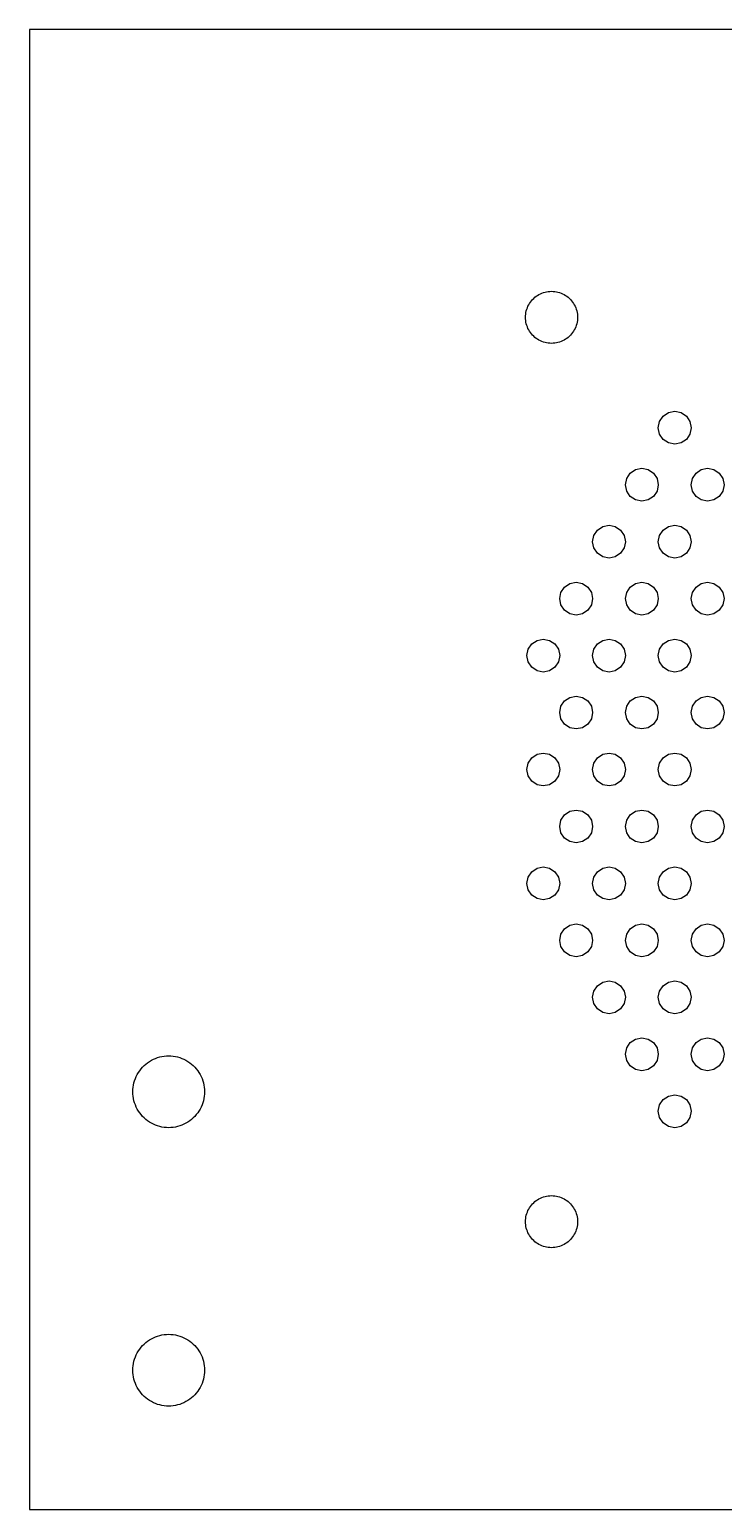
# Model space of a CAD drawing. Extents: x -89 to 272, y -68 to 68.
# Drawn here: x -88.9 to -25.6, y -67.5 to 67.5 of the extents above; entities that cross this region are included whole.
import ezdxf

# ---------------------------------------------------------------- set-up
doc = ezdxf.new("R2010")
doc.units = 0
doc.layers.get('0').update_dxf_attribs({"color": 1})

msp = doc.modelspace()

# ---------------------------------------------------------------- linework, layer by layer
at = {"color": 1}
for p, q in [((88.9, 67.5), (-88.9, 67.5)), ((-88.9, 67.5), (-88.9, -67.5)), ((-42.646, 43.1714), (-42.5226, 43.2553)), ((-42.5226, 43.2553), (-42.3941, 43.3312)), ((-42.3941, 43.3312), (-42.2612, 43.399)), ((-42.2612, 43.399), (-42.1243, 43.4582)), ((-42.1243, 43.4582), (-41.9839, 43.5088)), ((-41.9839, 43.5088), (-41.8406, 43.5504)), ((-41.8406, 43.5504), (-41.695, 43.5829)), ((-41.695, 43.5829), (-41.5477, 43.6063)), ((-41.5477, 43.6063), (-41.3991, 43.6203)), ((-41.3991, 43.6203), (-41.25, 43.625)), ((-41.25, 43.625), (-41.1009, 43.6203)), ((-41.1009, 43.6203), (-40.9523, 43.6063)), ((-40.9523, 43.6063), (-40.805, 43.5829)), ((-40.805, 43.5829), (-40.6593, 43.5504)), ((-40.6593, 43.5504), (-40.5161, 43.5088)), ((-40.5161, 43.5088), (-40.3757, 43.4582)), ((-40.3757, 43.4582), (-40.2388, 43.399)), ((-40.2388, 43.399), (-40.1058, 43.3312)), ((-40.1058, 43.3312), (-39.9774, 43.2553)), ((-39.9774, 43.2553), (-39.854, 43.1714)), ((-43.5504, 41.8406), (-43.5088, 41.9839)), ((-43.5088, 41.9839), (-43.4582, 42.1243)), ((-43.4582, 42.1243), (-43.399, 42.2612)), ((-43.399, 42.2612), (-43.3312, 42.3941)), ((-43.3312, 42.3941), (-43.2553, 42.5226)), ((-43.2553, 42.5226), (-43.1714, 42.646)), ((-43.1714, 42.646), (-43.08, 42.7639)), ((-43.08, 42.7639), (-42.9813, 42.8758)), ((-42.9813, 42.8758), (-42.8758, 42.9813)), ((-42.8758, 42.9813), (-42.7639, 43.08)), ((-42.7639, 43.08), (-42.646, 43.1714)), ((-39.854, 43.1714), (-39.7361, 43.08)), ((-39.7361, 43.08), (-39.6242, 42.9813)), ((-39.6242, 42.9813), (-39.5187, 42.8758)), ((-39.5187, 42.8758), (-39.42, 42.7639)), ((-39.42, 42.7639), (-39.3286, 42.646)), ((-39.3286, 42.646), (-39.2447, 42.5226)), ((-39.2447, 42.5226), (-39.1688, 42.3941)), ((-39.1688, 42.3941), (-39.101, 42.2612)), ((-39.101, 42.2612), (-39.0418, 42.1243)), ((-39.0418, 42.1243), (-38.9912, 41.9839)), ((-38.9912, 41.9839), (-38.9496, 41.8406)), ((-43.625, 41.25), (-43.6203, 41.3991)), ((-43.6203, 41.1009), (-43.625, 41.25)), ((-43.6203, 41.3991), (-43.6063, 41.5477)), ((-43.6063, 40.9523), (-43.6203, 41.1009)), ((-43.6063, 41.5477), (-43.5829, 41.695)), ((-43.5829, 40.805), (-43.6063, 40.9523)), ((-43.5829, 41.695), (-43.5504, 41.8406)), ((-43.5504, 40.6593), (-43.5829, 40.805)), ((-43.5088, 40.5161), (-43.5504, 40.6593)), ((-43.4582, 40.3757), (-43.5088, 40.5161)), ((-38.9912, 40.5161), (-39.0418, 40.3757)), ((-38.9496, 40.6593), (-38.9912, 40.5161)), ((-38.9496, 41.8406), (-38.9171, 41.695)), ((-38.9171, 40.805), (-38.9496, 40.6593)), ((-38.9171, 41.695), (-38.8937, 41.5477)), ((-38.8937, 40.9523), (-38.9171, 40.805)), ((-38.8937, 41.5477), (-38.8797, 41.3991)), ((-38.8797, 41.1009), (-38.8937, 40.9523)), ((-38.8797, 41.3991), (-38.875, 41.25)), ((-38.875, 41.25), (-38.8797, 41.1009)), ((-43.399, 40.2388), (-43.4582, 40.3757)), ((-43.3312, 40.1058), (-43.399, 40.2388)), ((-43.2553, 39.9774), (-43.3312, 40.1058)), ((-43.1714, 39.854), (-43.2553, 39.9774)), ((-43.08, 39.7361), (-43.1714, 39.854)), ((-42.9813, 39.6242), (-43.08, 39.7361)), ((-42.8758, 39.5187), (-42.9813, 39.6242)), ((-42.7639, 39.42), (-42.8758, 39.5187)), ((-42.646, 39.3286), (-42.7639, 39.42)), ((-42.5226, 39.2447), (-42.646, 39.3286)), ((-42.3941, 39.1688), (-42.5226, 39.2447)), ((-42.2612, 39.101), (-42.3941, 39.1688)), ((-40.1058, 39.1688), (-40.2388, 39.101)), ((-39.9774, 39.2447), (-40.1058, 39.1688)), ((-39.854, 39.3286), (-39.9774, 39.2447)), ((-39.7361, 39.42), (-39.854, 39.3286)), ((-39.6242, 39.5187), (-39.7361, 39.42)), ((-39.5187, 39.6242), (-39.6242, 39.5187)), ((-39.42, 39.7361), (-39.5187, 39.6242)), ((-39.3286, 39.854), (-39.42, 39.7361)), ((-39.2447, 39.9774), (-39.3286, 39.854)), ((-39.1688, 40.1058), (-39.2447, 39.9774)), ((-39.101, 40.2388), (-39.1688, 40.1058)), ((-39.0418, 40.3757), (-39.101, 40.2388)), ((-42.1243, 39.0418), (-42.2612, 39.101)), ((-41.9839, 38.9912), (-42.1243, 39.0418)), ((-41.8406, 38.9496), (-41.9839, 38.9912)), ((-41.695, 38.9171), (-41.8406, 38.9496)), ((-41.5477, 38.8937), (-41.695, 38.9171)), ((-41.3991, 38.8797), (-41.5477, 38.8937)), ((-41.25, 38.875), (-41.3991, 38.8797)), ((-41.1009, 38.8797), (-41.25, 38.875)), ((-40.9523, 38.8937), (-41.1009, 38.8797)), ((-40.805, 38.9171), (-40.9523, 38.8937)), ((-40.6593, 38.9496), (-40.805, 38.9171)), ((-40.5161, 38.9912), (-40.6593, 38.9496)), ((-40.3757, 39.0418), (-40.5161, 38.9912)), ((-40.2388, 39.101), (-40.3757, 39.0418)), ((-31.0607, 32.2376), (-30.574, 32.5627)), ((-30.574, 32.5627), (-30, 32.6769)), ((-30, 32.6769), (-29.426, 32.5627)), ((-29.426, 32.5627), (-28.9393, 32.2376)), ((-31.5, 31.1769), (-31.3858, 31.7509)), ((-31.3858, 30.6029), (-31.5, 31.1769)), ((-31.3858, 31.7509), (-31.0607, 32.2376)), ((-28.9393, 32.2376), (-28.6142, 31.7509)), ((-28.6142, 31.7509), (-28.5, 31.1769)), ((-28.5, 31.1769), (-28.6142, 30.6029)), ((-31.0607, 30.1162), (-31.3858, 30.6029)), ((-30.574, 29.7911), (-31.0607, 30.1162)), ((-30, 29.6769), (-30.574, 29.7911)), ((-29.426, 29.7911), (-30, 29.6769)), ((-28.9393, 30.1162), (-29.426, 29.7911)), ((-28.6142, 30.6029), (-28.9393, 30.1162)), ((-34.3858, 26.5548), (-34.0607, 27.0414)), ((-34.0607, 27.0414), (-33.574, 27.3666)), ((-33.574, 27.3666), (-33, 27.4808)), ((-33, 27.4808), (-32.426, 27.3666)), ((-32.426, 27.3666), (-31.9393, 27.0414)), ((-31.9393, 27.0414), (-31.6142, 26.5548)), ((-28.3858, 26.5548), (-28.0607, 27.0414)), ((-28.0607, 27.0414), (-27.574, 27.3666)), ((-27.574, 27.3666), (-27, 27.4808)), ((-27, 27.4808), (-26.426, 27.3666)), ((-26.426, 27.3666), (-25.9393, 27.0414)), ((-25.9393, 27.0414), (-25.6142, 26.5548)), ((-34.5, 25.9808), (-34.3858, 26.5548)), ((-34.3858, 25.4067), (-34.5, 25.9808)), ((-31.6142, 26.5548), (-31.5, 25.9808)), ((-31.5, 25.9808), (-31.6142, 25.4067)), ((-28.5, 25.9808), (-28.3858, 26.5548)), ((-28.3858, 25.4067), (-28.5, 25.9808)), ((-25.6142, 26.5548), (-25.5, 25.9808)), ((-25.5, 25.9808), (-25.6142, 25.4067)), ((-34.0607, 24.9201), (-34.3858, 25.4067)), ((-33.574, 24.5949), (-34.0607, 24.9201)), ((-33, 24.4808), (-33.574, 24.5949)), ((-32.426, 24.5949), (-33, 24.4808)), ((-31.9393, 24.9201), (-32.426, 24.5949)), ((-31.6142, 25.4067), (-31.9393, 24.9201)), ((-28.0607, 24.9201), (-28.3858, 25.4067)), ((-27.574, 24.5949), (-28.0607, 24.9201)), ((-27, 24.4808), (-27.574, 24.5949)), ((-26.426, 24.5949), (-27, 24.4808)), ((-25.9393, 24.9201), (-26.426, 24.5949)), ((-25.6142, 25.4067), (-25.9393, 24.9201)), ((-37.3858, 21.3586), (-37.0607, 21.8453)), ((-37.0607, 21.8453), (-36.574, 22.1704)), ((-36.574, 22.1704), (-36, 22.2846)), ((-36, 22.2846), (-35.426, 22.1704)), ((-35.426, 22.1704), (-34.9393, 21.8453)), ((-34.9393, 21.8453), (-34.6142, 21.3586)), ((-31.3858, 21.3586), (-31.0607, 21.8453)), ((-31.0607, 21.8453), (-30.574, 22.1704)), ((-30.574, 22.1704), (-30, 22.2846)), ((-30, 22.2846), (-29.426, 22.1704)), ((-29.426, 22.1704), (-28.9393, 21.8453)), ((-28.9393, 21.8453), (-28.6142, 21.3586)), ((-37.5, 20.7846), (-37.3858, 21.3586)), ((-37.3858, 20.2106), (-37.5, 20.7846)), ((-34.6142, 21.3586), (-34.5, 20.7846)), ((-34.5, 20.7846), (-34.6142, 20.2106)), ((-31.5, 20.7846), (-31.3858, 21.3586)), ((-31.3858, 20.2106), (-31.5, 20.7846)), ((-28.6142, 21.3586), (-28.5, 20.7846)), ((-28.5, 20.7846), (-28.6142, 20.2106)), ((-37.0607, 19.7239), (-37.3858, 20.2106)), ((-36.574, 19.3988), (-37.0607, 19.7239)), ((-36, 19.2846), (-36.574, 19.3988)), ((-35.426, 19.3988), (-36, 19.2846)), ((-34.9393, 19.7239), (-35.426, 19.3988)), ((-34.6142, 20.2106), (-34.9393, 19.7239)), ((-31.0607, 19.7239), (-31.3858, 20.2106)), ((-30.574, 19.3988), (-31.0607, 19.7239)), ((-30, 19.2846), (-30.574, 19.3988)), ((-29.426, 19.3988), (-30, 19.2846)), ((-28.9393, 19.7239), (-29.426, 19.3988)), ((-28.6142, 20.2106), (-28.9393, 19.7239)), ((-40.3858, 16.1625), (-40.0607, 16.6491)), ((-40.0607, 16.6491), (-39.574, 16.9743)), ((-39.574, 16.9743), (-39, 17.0885)), ((-39, 17.0885), (-38.426, 16.9743)), ((-38.426, 16.9743), (-37.9393, 16.6491)), ((-37.9393, 16.6491), (-37.6142, 16.1625)), ((-34.3858, 16.1625), (-34.0607, 16.6491)), ((-34.0607, 16.6491), (-33.574, 16.9743)), ((-33.574, 16.9743), (-33, 17.0885)), ((-33, 17.0885), (-32.426, 16.9743)), ((-32.426, 16.9743), (-31.9393, 16.6491)), ((-31.9393, 16.6491), (-31.6142, 16.1625)), ((-28.3858, 16.1625), (-28.0607, 16.6491)), ((-28.0607, 16.6491), (-27.574, 16.9743)), ((-27.574, 16.9743), (-27, 17.0885)), ((-27, 17.0885), (-26.426, 16.9743)), ((-26.426, 16.9743), (-25.9393, 16.6491)), ((-25.9393, 16.6491), (-25.6142, 16.1625)), ((-40.5, 15.5885), (-40.3858, 16.1625)), ((-40.3858, 15.0144), (-40.5, 15.5885)), ((-40.0607, 14.5278), (-40.3858, 15.0144)), ((-37.6142, 15.0144), (-37.9393, 14.5278)), ((-37.6142, 16.1625), (-37.5, 15.5885)), ((-37.5, 15.5885), (-37.6142, 15.0144)), ((-34.5, 15.5885), (-34.3858, 16.1625)), ((-34.3858, 15.0144), (-34.5, 15.5885)), ((-34.0607, 14.5278), (-34.3858, 15.0144)), ((-31.6142, 15.0144), (-31.9393, 14.5278)), ((-31.6142, 16.1625), (-31.5, 15.5885)), ((-31.5, 15.5885), (-31.6142, 15.0144)), ((-28.5, 15.5885), (-28.3858, 16.1625)), ((-28.3858, 15.0144), (-28.5, 15.5885)), ((-28.0607, 14.5278), (-28.3858, 15.0144)), ((-25.6142, 15.0144), (-25.9393, 14.5278)), ((-25.6142, 16.1625), (-25.5, 15.5885)), ((-25.5, 15.5885), (-25.6142, 15.0144)), ((-39.574, 14.2026), (-40.0607, 14.5278)), ((-39, 14.0885), (-39.574, 14.2026)), ((-38.426, 14.2026), (-39, 14.0885)), ((-37.9393, 14.5278), (-38.426, 14.2026)), ((-33.574, 14.2026), (-34.0607, 14.5278)), ((-33, 14.0885), (-33.574, 14.2026)), ((-32.426, 14.2026), (-33, 14.0885)), ((-31.9393, 14.5278), (-32.426, 14.2026)), ((-27.574, 14.2026), (-28.0607, 14.5278)), ((-27, 14.0885), (-27.574, 14.2026)), ((-26.426, 14.2026), (-27, 14.0885)), ((-25.9393, 14.5278), (-26.426, 14.2026)), ((-43.5, 10.3923), (-43.3858, 10.9663)), ((-43.3858, 10.9663), (-43.0607, 11.453)), ((-43.0607, 11.453), (-42.574, 11.7781)), ((-42.574, 11.7781), (-42, 11.8923)), ((-42, 11.8923), (-41.426, 11.7781)), ((-41.426, 11.7781), (-40.9393, 11.453)), ((-40.9393, 11.453), (-40.6142, 10.9663)), ((-40.6142, 10.9663), (-40.5, 10.3923)), ((-37.5, 10.3923), (-37.3858, 10.9663)), ((-37.3858, 10.9663), (-37.0607, 11.453)), ((-37.0607, 11.453), (-36.574, 11.7781)), ((-36.574, 11.7781), (-36, 11.8923)), ((-36, 11.8923), (-35.426, 11.7781)), ((-35.426, 11.7781), (-34.9393, 11.453)), ((-34.9393, 11.453), (-34.6142, 10.9663)), ((-34.6142, 10.9663), (-34.5, 10.3923)), ((-31.5, 10.3923), (-31.3858, 10.9663)), ((-31.3858, 10.9663), (-31.0607, 11.453)), ((-31.0607, 11.453), (-30.574, 11.7781)), ((-30.574, 11.7781), (-30, 11.8923)), ((-30, 11.8923), (-29.426, 11.7781)), ((-29.426, 11.7781), (-28.9393, 11.453)), ((-28.9393, 11.453), (-28.6142, 10.9663)), ((-28.6142, 10.9663), (-28.5, 10.3923)), ((-43.3858, 9.81827), (-43.5, 10.3923)), ((-43.0607, 9.33163), (-43.3858, 9.81827)), ((-40.6142, 9.81827), (-40.9393, 9.33163)), ((-40.5, 10.3923), (-40.6142, 9.81827)), ((-37.3858, 9.81827), (-37.5, 10.3923)), ((-37.0607, 9.33163), (-37.3858, 9.81827)), ((-34.6142, 9.81827), (-34.9393, 9.33163)), ((-34.5, 10.3923), (-34.6142, 9.81827)), ((-31.3858, 9.81827), (-31.5, 10.3923)), ((-31.0607, 9.33163), (-31.3858, 9.81827)), ((-28.6142, 9.81827), (-28.9393, 9.33163)), ((-28.5, 10.3923), (-28.6142, 9.81827)), ((-42.574, 9.00648), (-43.0607, 9.33163)), ((-42, 8.8923), (-42.574, 9.00648)), ((-41.426, 9.00648), (-42, 8.8923)), ((-40.9393, 9.33163), (-41.426, 9.00648)), ((-36.574, 9.00648), (-37.0607, 9.33163)), ((-36, 8.8923), (-36.574, 9.00648)), ((-35.426, 9.00648), (-36, 8.8923)), ((-34.9393, 9.33163), (-35.426, 9.00648)), ((-30.574, 9.00648), (-31.0607, 9.33163)), ((-30, 8.8923), (-30.574, 9.00648)), ((-29.426, 9.00648), (-30, 8.8923)), ((-28.9393, 9.33163), (-29.426, 9.00648)), ((-40.5, 5.19615), (-40.3858, 5.77017)), ((-40.3858, 5.77017), (-40.0607, 6.25681)), ((-40.0607, 6.25681), (-39.574, 6.58197)), ((-39.574, 6.58197), (-39, 6.69615)), ((-39, 6.69615), (-38.426, 6.58197)), ((-38.426, 6.58197), (-37.9393, 6.25681)), ((-37.9393, 6.25681), (-37.6142, 5.77017)), ((-37.6142, 5.77017), (-37.5, 5.19615)), ((-34.5, 5.19615), (-34.3858, 5.77017)), ((-34.3858, 5.77017), (-34.0607, 6.25681)), ((-34.0607, 6.25681), (-33.574, 6.58197)), ((-33.574, 6.58197), (-33, 6.69615)), ((-33, 6.69615), (-32.426, 6.58197)), ((-32.426, 6.58197), (-31.9393, 6.25681)), ((-31.9393, 6.25681), (-31.6142, 5.77017)), ((-31.6142, 5.77017), (-31.5, 5.19615)), ((-28.5, 5.19615), (-28.3858, 5.77017)), ((-28.3858, 5.77017), (-28.0607, 6.25681)), ((-28.0607, 6.25681), (-27.574, 6.58197)), ((-27.574, 6.58197), (-27, 6.69615)), ((-27, 6.69615), (-26.426, 6.58197)), ((-26.426, 6.58197), (-25.9393, 6.25681)), ((-25.9393, 6.25681), (-25.6142, 5.77017)), ((-25.6142, 5.77017), (-25.5, 5.19615)), ((-40.3858, 4.62212), (-40.5, 5.19615)), ((-40.0607, 4.13548), (-40.3858, 4.62212)), ((-39.574, 3.81032), (-40.0607, 4.13548)), ((-37.9393, 4.13548), (-38.426, 3.81032)), ((-37.6142, 4.62212), (-37.9393, 4.13548)), ((-37.5, 5.19615), (-37.6142, 4.62212)), ((-34.3858, 4.62212), (-34.5, 5.19615)), ((-34.0607, 4.13548), (-34.3858, 4.62212)), ((-33.574, 3.81032), (-34.0607, 4.13548)), ((-31.9393, 4.13548), (-32.426, 3.81032)), ((-31.6142, 4.62212), (-31.9393, 4.13548)), ((-31.5, 5.19615), (-31.6142, 4.62212)), ((-28.3858, 4.62212), (-28.5, 5.19615)), ((-28.0607, 4.13548), (-28.3858, 4.62212)), ((-27.574, 3.81032), (-28.0607, 4.13548)), ((-25.9393, 4.13548), (-26.426, 3.81032)), ((-25.6142, 4.62212), (-25.9393, 4.13548)), ((-25.5, 5.19615), (-25.6142, 4.62212)), ((-39, 3.69615), (-39.574, 3.81032)), ((-38.426, 3.81032), (-39, 3.69615)), ((-33, 3.69615), (-33.574, 3.81032)), ((-32.426, 3.81032), (-33, 3.69615)), ((-27, 3.69615), (-27.574, 3.81032)), ((-26.426, 3.81032), (-27, 3.69615)), ((-43.0607, 1.06065), (-42.574, 1.38582)), ((-42.574, 1.38582), (-42, 1.5)), ((-42, 1.5), (-41.426, 1.38582)), ((-41.426, 1.38582), (-40.9393, 1.06065)), ((-37.0607, 1.06065), (-36.574, 1.38582)), ((-36.574, 1.38582), (-36, 1.5)), ((-36, 1.5), (-35.426, 1.38582)), ((-35.426, 1.38582), (-34.9393, 1.06065)), ((-31.0607, 1.06065), (-30.574, 1.38582)), ((-30.574, 1.38582), (-30, 1.5)), ((-30, 1.5), (-29.426, 1.38582)), ((-29.426, 1.38582), (-28.9393, 1.06065)), ((-43.5, 0), (-43.3858, 0.57402)), ((-43.3858, -0.57402), (-43.5, 0)), ((-43.3858, 0.57402), (-43.0607, 1.06065)), ((-40.9393, 1.06065), (-40.6142, 0.57402)), ((-40.6142, 0.57402), (-40.5, 0)), ((-40.5, 0), (-40.6142, -0.57402)), ((-37.5, 0), (-37.3858, 0.57402)), ((-37.3858, -0.57402), (-37.5, 0)), ((-37.3858, 0.57402), (-37.0607, 1.06065)), ((-34.9393, 1.06065), (-34.6142, 0.57402)), ((-34.6142, 0.57402), (-34.5, 0)), ((-34.5, 0), (-34.6142, -0.57402)), ((-31.5, 0), (-31.3858, 0.57402)), ((-31.3858, -0.57402), (-31.5, 0)), ((-31.3858, 0.57402), (-31.0607, 1.06065)), ((-28.9393, 1.06065), (-28.6142, 0.57402)), ((-28.6142, 0.57402), (-28.5, 0)), ((-28.5, 0), (-28.6142, -0.57402)), ((-43.0607, -1.06065), (-43.3858, -0.57402)), ((-42.574, -1.38582), (-43.0607, -1.06065)), ((-40.9393, -1.06065), (-41.426, -1.38582)), ((-40.6142, -0.57402), (-40.9393, -1.06065)), ((-37.0607, -1.06065), (-37.3858, -0.57402)), ((-36.574, -1.38582), (-37.0607, -1.06065)), ((-34.9393, -1.06065), (-35.426, -1.38582)), ((-34.6142, -0.57402), (-34.9393, -1.06065)), ((-31.0607, -1.06065), (-31.3858, -0.57402)), ((-30.574, -1.38582), (-31.0607, -1.06065)), ((-28.9393, -1.06065), (-29.426, -1.38582)), ((-28.6142, -0.57402), (-28.9393, -1.06065)), ((-42, -1.5), (-42.574, -1.38582)), ((-41.426, -1.38582), (-42, -1.5)), ((-36, -1.5), (-36.574, -1.38582)), ((-35.426, -1.38582), (-36, -1.5)), ((-30, -1.5), (-30.574, -1.38582)), ((-29.426, -1.38582), (-30, -1.5)), ((-40.0607, -4.13548), (-39.574, -3.81032)), ((-39.574, -3.81032), (-39, -3.69615)), ((-39, -3.69615), (-38.426, -3.81032)), ((-38.426, -3.81032), (-37.9393, -4.13548)), ((-34.0607, -4.13548), (-33.574, -3.81032)), ((-33.574, -3.81032), (-33, -3.69615)), ((-33, -3.69615), (-32.426, -3.81032)), ((-32.426, -3.81032), (-31.9393, -4.13548)), ((-28.0607, -4.13548), (-27.574, -3.81032)), ((-27.574, -3.81032), (-27, -3.69615)), ((-27, -3.69615), (-26.426, -3.81032)), ((-26.426, -3.81032), (-25.9393, -4.13548)), ((-40.5, -5.19615), (-40.3858, -4.62212)), ((-40.3858, -5.77017), (-40.5, -5.19615)), ((-40.3858, -4.62212), (-40.0607, -4.13548)), ((-37.9393, -4.13548), (-37.6142, -4.62212)), ((-37.6142, -4.62212), (-37.5, -5.19615)), ((-37.5, -5.19615), (-37.6142, -5.77017)), ((-34.5, -5.19615), (-34.3858, -4.62212)), ((-34.3858, -5.77017), (-34.5, -5.19615)), ((-34.3858, -4.62212), (-34.0607, -4.13548)), ((-31.9393, -4.13548), (-31.6142, -4.62212)), ((-31.6142, -4.62212), (-31.5, -5.19615)), ((-31.5, -5.19615), (-31.6142, -5.77017)), ((-28.5, -5.19615), (-28.3858, -4.62212)), ((-28.3858, -5.77017), (-28.5, -5.19615)), ((-28.3858, -4.62212), (-28.0607, -4.13548)), ((-25.9393, -4.13548), (-25.6142, -4.62212)), ((-25.6142, -4.62212), (-25.5, -5.19615)), ((-25.5, -5.19615), (-25.6142, -5.77017)), ((-40.0607, -6.25681), (-40.3858, -5.77017)), ((-39.574, -6.58197), (-40.0607, -6.25681)), ((-39, -6.69615), (-39.574, -6.58197)), ((-38.426, -6.58197), (-39, -6.69615)), ((-37.9393, -6.25681), (-38.426, -6.58197)), ((-37.6142, -5.77017), (-37.9393, -6.25681)), ((-34.0607, -6.25681), (-34.3858, -5.77017)), ((-33.574, -6.58197), (-34.0607, -6.25681)), ((-33, -6.69615), (-33.574, -6.58197)), ((-32.426, -6.58197), (-33, -6.69615)), ((-31.9393, -6.25681), (-32.426, -6.58197)), ((-31.6142, -5.77017), (-31.9393, -6.25681)), ((-28.0607, -6.25681), (-28.3858, -5.77017)), ((-27.574, -6.58197), (-28.0607, -6.25681)), ((-27, -6.69615), (-27.574, -6.58197)), ((-26.426, -6.58197), (-27, -6.69615)), ((-25.9393, -6.25681), (-26.426, -6.58197)), ((-25.6142, -5.77017), (-25.9393, -6.25681)), ((-43.3858, -9.81827), (-43.0607, -9.33163)), ((-43.0607, -9.33163), (-42.574, -9.00648)), ((-42.574, -9.00648), (-42, -8.8923)), ((-42, -8.8923), (-41.426, -9.00648)), ((-41.426, -9.00648), (-40.9393, -9.33163)), ((-40.9393, -9.33163), (-40.6142, -9.81827)), ((-37.3858, -9.81827), (-37.0607, -9.33163)), ((-37.0607, -9.33163), (-36.574, -9.00648)), ((-36.574, -9.00648), (-36, -8.8923)), ((-36, -8.8923), (-35.426, -9.00648)), ((-35.426, -9.00648), (-34.9393, -9.33163)), ((-34.9393, -9.33163), (-34.6142, -9.81827)), ((-31.3858, -9.81827), (-31.0607, -9.33163)), ((-31.0607, -9.33163), (-30.574, -9.00648)), ((-30.574, -9.00648), (-30, -8.8923)), ((-30, -8.8923), (-29.426, -9.00648)), ((-29.426, -9.00648), (-28.9393, -9.33163)), ((-28.9393, -9.33163), (-28.6142, -9.81827)), ((-43.5, -10.3923), (-43.3858, -9.81827)), ((-43.3858, -10.9663), (-43.5, -10.3923)), ((-40.6142, -9.81827), (-40.5, -10.3923)), ((-40.5, -10.3923), (-40.6142, -10.9663)), ((-37.5, -10.3923), (-37.3858, -9.81827)), ((-37.3858, -10.9663), (-37.5, -10.3923)), ((-34.6142, -9.81827), (-34.5, -10.3923)), ((-34.5, -10.3923), (-34.6142, -10.9663)), ((-31.5, -10.3923), (-31.3858, -9.81827)), ((-31.3858, -10.9663), (-31.5, -10.3923)), ((-28.6142, -9.81827), (-28.5, -10.3923)), ((-28.5, -10.3923), (-28.6142, -10.9663)), ((-43.0607, -11.453), (-43.3858, -10.9663)), ((-42.574, -11.7781), (-43.0607, -11.453)), ((-42, -11.8923), (-42.574, -11.7781)), ((-41.426, -11.7781), (-42, -11.8923)), ((-40.9393, -11.453), (-41.426, -11.7781)), ((-40.6142, -10.9663), (-40.9393, -11.453)), ((-37.0607, -11.453), (-37.3858, -10.9663)), ((-36.574, -11.7781), (-37.0607, -11.453)), ((-36, -11.8923), (-36.574, -11.7781)), ((-35.426, -11.7781), (-36, -11.8923)), ((-34.9393, -11.453), (-35.426, -11.7781)), ((-34.6142, -10.9663), (-34.9393, -11.453)), ((-31.0607, -11.453), (-31.3858, -10.9663)), ((-30.574, -11.7781), (-31.0607, -11.453)), ((-30, -11.8923), (-30.574, -11.7781)), ((-29.426, -11.7781), (-30, -11.8923)), ((-28.9393, -11.453), (-29.426, -11.7781)), ((-28.6142, -10.9663), (-28.9393, -11.453)), ((-40.3858, -15.0144), (-40.0607, -14.5278)), ((-40.0607, -14.5278), (-39.574, -14.2026)), ((-39.574, -14.2026), (-39, -14.0885)), ((-39, -14.0885), (-38.426, -14.2026)), ((-38.426, -14.2026), (-37.9393, -14.5278)), ((-37.9393, -14.5278), (-37.6142, -15.0144)), ((-34.3858, -15.0144), (-34.0607, -14.5278)), ((-34.0607, -14.5278), (-33.574, -14.2026)), ((-33.574, -14.2026), (-33, -14.0885)), ((-33, -14.0885), (-32.426, -14.2026)), ((-32.426, -14.2026), (-31.9393, -14.5278)), ((-31.9393, -14.5278), (-31.6142, -15.0144)), ((-28.3858, -15.0144), (-28.0607, -14.5278)), ((-28.0607, -14.5278), (-27.574, -14.2026)), ((-27.574, -14.2026), (-27, -14.0885)), ((-27, -14.0885), (-26.426, -14.2026)), ((-26.426, -14.2026), (-25.9393, -14.5278)), ((-25.9393, -14.5278), (-25.6142, -15.0144)), ((-40.5, -15.5885), (-40.3858, -15.0144)), ((-40.3858, -16.1625), (-40.5, -15.5885)), ((-40.0607, -16.6491), (-40.3858, -16.1625)), ((-37.6142, -16.1625), (-37.9393, -16.6491)), ((-37.6142, -15.0144), (-37.5, -15.5885)), ((-37.5, -15.5885), (-37.6142, -16.1625)), ((-34.5, -15.5885), (-34.3858, -15.0144)), ((-34.3858, -16.1625), (-34.5, -15.5885)), ((-34.0607, -16.6491), (-34.3858, -16.1625)), ((-31.6142, -16.1625), (-31.9393, -16.6491)), ((-31.6142, -15.0144), (-31.5, -15.5885)), ((-31.5, -15.5885), (-31.6142, -16.1625)), ((-28.5, -15.5885), (-28.3858, -15.0144)), ((-28.3858, -16.1625), (-28.5, -15.5885)), ((-28.0607, -16.6491), (-28.3858, -16.1625)), ((-25.6142, -16.1625), (-25.9393, -16.6491)), ((-25.6142, -15.0144), (-25.5, -15.5885)), ((-25.5, -15.5885), (-25.6142, -16.1625)), ((-39.574, -16.9743), (-40.0607, -16.6491)), ((-39, -17.0885), (-39.574, -16.9743)), ((-38.426, -16.9743), (-39, -17.0885)), ((-37.9393, -16.6491), (-38.426, -16.9743)), ((-33.574, -16.9743), (-34.0607, -16.6491)), ((-33, -17.0885), (-33.574, -16.9743)), ((-32.426, -16.9743), (-33, -17.0885)), ((-31.9393, -16.6491), (-32.426, -16.9743)), ((-27.574, -16.9743), (-28.0607, -16.6491)), ((-27, -17.0885), (-27.574, -16.9743)), ((-26.426, -16.9743), (-27, -17.0885)), ((-25.9393, -16.6491), (-26.426, -16.9743)), ((-37.5, -20.7846), (-37.3858, -20.2106)), ((-37.3858, -20.2106), (-37.0607, -19.7239)), ((-37.0607, -19.7239), (-36.574, -19.3988)), ((-36.574, -19.3988), (-36, -19.2846)), ((-36, -19.2846), (-35.426, -19.3988)), ((-35.426, -19.3988), (-34.9393, -19.7239)), ((-34.9393, -19.7239), (-34.6142, -20.2106)), ((-34.6142, -20.2106), (-34.5, -20.7846)), ((-31.5, -20.7846), (-31.3858, -20.2106)), ((-31.3858, -20.2106), (-31.0607, -19.7239)), ((-31.0607, -19.7239), (-30.574, -19.3988)), ((-30.574, -19.3988), (-30, -19.2846)), ((-30, -19.2846), (-29.426, -19.3988)), ((-29.426, -19.3988), (-28.9393, -19.7239)), ((-28.9393, -19.7239), (-28.6142, -20.2106)), ((-28.6142, -20.2106), (-28.5, -20.7846)), ((-37.3858, -21.3586), (-37.5, -20.7846)), ((-37.0607, -21.8453), (-37.3858, -21.3586)), ((-34.6142, -21.3586), (-34.9393, -21.8453)), ((-34.5, -20.7846), (-34.6142, -21.3586)), ((-31.3858, -21.3586), (-31.5, -20.7846)), ((-31.0607, -21.8453), (-31.3858, -21.3586)), ((-28.6142, -21.3586), (-28.9393, -21.8453)), ((-28.5, -20.7846), (-28.6142, -21.3586)), ((-36.574, -22.1704), (-37.0607, -21.8453)), ((-36, -22.2846), (-36.574, -22.1704)), ((-35.426, -22.1704), (-36, -22.2846)), ((-34.9393, -21.8453), (-35.426, -22.1704)), ((-30.574, -22.1704), (-31.0607, -21.8453)), ((-30, -22.2846), (-30.574, -22.1704)), ((-29.426, -22.1704), (-30, -22.2846)), ((-28.9393, -21.8453), (-29.426, -22.1704)), ((-34.5, -25.9808), (-34.3858, -25.4067)), ((-34.3858, -25.4067), (-34.0607, -24.9201)), ((-34.0607, -24.9201), (-33.574, -24.5949)), ((-33.574, -24.5949), (-33, -24.4808)), ((-33, -24.4808), (-32.426, -24.5949)), ((-32.426, -24.5949), (-31.9393, -24.9201)), ((-31.9393, -24.9201), (-31.6142, -25.4067)), ((-31.6142, -25.4067), (-31.5, -25.9808)), ((-28.5, -25.9808), (-28.3858, -25.4067)), ((-28.3858, -25.4067), (-28.0607, -24.9201)), ((-28.0607, -24.9201), (-27.574, -24.5949)), ((-27.574, -24.5949), (-27, -24.4808)), ((-27, -24.4808), (-26.426, -24.5949)), ((-26.426, -24.5949), (-25.9393, -24.9201)), ((-25.9393, -24.9201), (-25.6142, -25.4067)), ((-25.6142, -25.4067), (-25.5, -25.9808)), ((-78.4419, -27.0126), (-78.2876, -26.8766)), ((-78.2876, -26.8766), (-78.125, -26.7505)), ((-78.125, -26.7505), (-77.9548, -26.6348)), ((-77.9548, -26.6348), (-77.7777, -26.5301)), ((-77.7777, -26.5301), (-77.5944, -26.4367)), ((-77.5944, -26.4367), (-77.4056, -26.355)), ((-77.4056, -26.355), (-77.212, -26.2853)), ((-77.212, -26.2853), (-77.0145, -26.2279)), ((-77.0145, -26.2279), (-76.8137, -26.183)), ((-76.8137, -26.183), (-76.6105, -26.1508)), ((-76.6105, -26.1508), (-76.4056, -26.1315)), ((-76.4056, -26.1315), (-76.2, -26.125)), ((-76.2, -26.125), (-75.9944, -26.1315)), ((-75.9944, -26.1315), (-75.7895, -26.1508)), ((-75.7895, -26.1508), (-75.5863, -26.183)), ((-75.5863, -26.183), (-75.3855, -26.2279)), ((-75.3855, -26.2279), (-75.188, -26.2853)), ((-75.188, -26.2853), (-74.9944, -26.355)), ((-74.9944, -26.355), (-74.8056, -26.4367)), ((-74.8056, -26.4367), (-74.6223, -26.5301)), ((-74.6223, -26.5301), (-74.4452, -26.6348)), ((-74.4452, -26.6348), (-74.275, -26.7505)), ((-74.275, -26.7505), (-74.1124, -26.8766)), ((-74.1124, -26.8766), (-73.9581, -27.0126)), ((-34.3858, -26.5548), (-34.5, -25.9808)), ((-34.0607, -27.0414), (-34.3858, -26.5548)), ((-31.6142, -26.5548), (-31.9393, -27.0414)), ((-31.5, -25.9808), (-31.6142, -26.5548)), ((-28.3858, -26.5548), (-28.5, -25.9808)), ((-28.0607, -27.0414), (-28.3858, -26.5548)), ((-25.6142, -26.5548), (-25.9393, -27.0414)), ((-25.5, -25.9808), (-25.6142, -26.5548)), ((-79.3147, -28.388), (-79.245, -28.1944)), ((-79.245, -28.1944), (-79.1633, -28.0056)), ((-79.1633, -28.0056), (-79.0699, -27.8223)), ((-79.0699, -27.8223), (-78.9652, -27.6452)), ((-78.9652, -27.6452), (-78.8495, -27.475)), ((-78.8495, -27.475), (-78.7234, -27.3124)), ((-78.7234, -27.3124), (-78.5874, -27.1581)), ((-78.5874, -27.1581), (-78.4419, -27.0126)), ((-73.9581, -27.0126), (-73.8126, -27.1581)), ((-73.8126, -27.1581), (-73.6766, -27.3124)), ((-73.6766, -27.3124), (-73.5505, -27.475)), ((-73.5505, -27.475), (-73.4348, -27.6452)), ((-73.4348, -27.6452), (-73.3301, -27.8223)), ((-73.3301, -27.8223), (-73.2367, -28.0056)), ((-73.2367, -28.0056), (-73.155, -28.1944)), ((-73.155, -28.1944), (-73.0853, -28.388)), ((-33.574, -27.3666), (-34.0607, -27.0414)), ((-33, -27.4808), (-33.574, -27.3666)), ((-32.426, -27.3666), (-33, -27.4808)), ((-31.9393, -27.0414), (-32.426, -27.3666)), ((-27.574, -27.3666), (-28.0607, -27.0414)), ((-27, -27.4808), (-27.574, -27.3666)), ((-26.426, -27.3666), (-27, -27.4808)), ((-25.9393, -27.0414), (-26.426, -27.3666)), ((-79.475, -29.4), (-79.4685, -29.1944)), ((-79.4685, -29.6056), (-79.475, -29.4)), ((-79.4685, -29.1944), (-79.4492, -28.9895)), ((-79.4492, -29.8105), (-79.4685, -29.6056)), ((-79.4492, -28.9895), (-79.417, -28.7863)), ((-79.417, -28.7863), (-79.3721, -28.5855)), ((-79.3721, -28.5855), (-79.3147, -28.388)), ((-73.0853, -28.388), (-73.0279, -28.5855)), ((-73.0279, -28.5855), (-72.983, -28.7863)), ((-72.983, -28.7863), (-72.9508, -28.9895)), ((-72.9508, -28.9895), (-72.9315, -29.1944)), ((-72.9315, -29.6056), (-72.9508, -29.8105)), ((-72.9315, -29.1944), (-72.925, -29.4)), ((-72.925, -29.4), (-72.9315, -29.6056)), ((-30.574, -29.7911), (-30, -29.6769)), ((-30, -29.6769), (-29.426, -29.7911)), ((-79.417, -30.0137), (-79.4492, -29.8105)), ((-79.3721, -30.2144), (-79.417, -30.0137)), ((-79.3147, -30.412), (-79.3721, -30.2144)), ((-79.245, -30.6056), (-79.3147, -30.412)), ((-79.1633, -30.7944), (-79.245, -30.6056)), ((-79.0699, -30.9777), (-79.1633, -30.7944)), ((-78.9652, -31.1548), (-79.0699, -30.9777)), ((-73.3301, -30.9777), (-73.4348, -31.1548)), ((-73.2367, -30.7944), (-73.3301, -30.9777)), ((-73.155, -30.6056), (-73.2367, -30.7944)), ((-73.0853, -30.412), (-73.155, -30.6056)), ((-73.0279, -30.2144), (-73.0853, -30.412)), ((-72.983, -30.0137), (-73.0279, -30.2144)), ((-72.9508, -29.8105), (-72.983, -30.0137)), ((-31.5, -31.1769), (-31.3858, -30.6029)), ((-31.3858, -30.6029), (-31.0607, -30.1162)), ((-31.0607, -30.1162), (-30.574, -29.7911)), ((-29.426, -29.7911), (-28.9393, -30.1162)), ((-28.9393, -30.1162), (-28.6142, -30.6029)), ((-28.6142, -30.6029), (-28.5, -31.1769)), ((-78.8495, -31.325), (-78.9652, -31.1548)), ((-78.7234, -31.4875), (-78.8495, -31.325)), ((-78.5874, -31.6419), (-78.7234, -31.4875)), ((-78.4419, -31.7874), (-78.5874, -31.6419)), ((-78.2876, -31.9234), (-78.4419, -31.7874)), ((-78.125, -32.0495), (-78.2876, -31.9234)), ((-77.9548, -32.1652), (-78.125, -32.0495)), ((-77.7777, -32.2699), (-77.9548, -32.1652)), ((-77.5944, -32.3633), (-77.7777, -32.2699)), ((-77.4056, -32.445), (-77.5944, -32.3633)), ((-74.8056, -32.3633), (-74.9944, -32.445)), ((-74.6223, -32.2699), (-74.8056, -32.3633)), ((-74.4452, -32.1652), (-74.6223, -32.2699)), ((-74.275, -32.0495), (-74.4452, -32.1652)), ((-74.1124, -31.9234), (-74.275, -32.0495)), ((-73.9581, -31.7874), (-74.1124, -31.9234)), ((-73.8126, -31.6419), (-73.9581, -31.7874)), ((-73.6766, -31.4875), (-73.8126, -31.6419)), ((-73.5505, -31.325), (-73.6766, -31.4875)), ((-73.4348, -31.1548), (-73.5505, -31.325)), ((-31.3858, -31.7509), (-31.5, -31.1769)), ((-31.0607, -32.2376), (-31.3858, -31.7509)), ((-30.574, -32.5627), (-31.0607, -32.2376)), ((-28.9393, -32.2376), (-29.426, -32.5627)), ((-28.6142, -31.7509), (-28.9393, -32.2376)), ((-28.5, -31.1769), (-28.6142, -31.7509)), ((-77.212, -32.5147), (-77.4056, -32.445)), ((-77.0145, -32.5721), (-77.212, -32.5147)), ((-76.8137, -32.617), (-77.0145, -32.5721)), ((-76.6105, -32.6492), (-76.8137, -32.617)), ((-76.4056, -32.6685), (-76.6105, -32.6492)), ((-76.2, -32.675), (-76.4056, -32.6685)), ((-75.9944, -32.6685), (-76.2, -32.675)), ((-75.7895, -32.6492), (-75.9944, -32.6685)), ((-75.5863, -32.617), (-75.7895, -32.6492)), ((-75.3855, -32.5721), (-75.5863, -32.617)), ((-75.188, -32.5147), (-75.3855, -32.5721)), ((-74.9944, -32.445), (-75.188, -32.5147)), ((-30, -32.6769), (-30.574, -32.5627)), ((-29.426, -32.5627), (-30, -32.6769)), ((-42.3941, -39.1688), (-42.2612, -39.101)), ((-42.2612, -39.101), (-42.1243, -39.0418)), ((-42.1243, -39.0418), (-41.9839, -38.9912)), ((-41.9839, -38.9912), (-41.8406, -38.9496)), ((-41.8406, -38.9496), (-41.695, -38.9171)), ((-41.695, -38.9171), (-41.5477, -38.8937)), ((-41.5477, -38.8937), (-41.3991, -38.8797)), ((-41.3991, -38.8797), (-41.25, -38.875)), ((-41.25, -38.875), (-41.1009, -38.8797)), ((-41.1009, -38.8797), (-40.9523, -38.8937)), ((-40.9523, -38.8937), (-40.805, -38.9171)), ((-40.805, -38.9171), (-40.6593, -38.9496)), ((-40.6593, -38.9496), (-40.5161, -38.9912)), ((-40.5161, -38.9912), (-40.3757, -39.0418)), ((-40.3757, -39.0418), (-40.2388, -39.101)), ((-40.2388, -39.101), (-40.1058, -39.1688)), ((-43.5088, -40.5161), (-43.4582, -40.3757)), ((-43.4582, -40.3757), (-43.399, -40.2388)), ((-43.399, -40.2388), (-43.3312, -40.1058)), ((-43.3312, -40.1058), (-43.2553, -39.9774)), ((-43.2553, -39.9774), (-43.1714, -39.854)), ((-43.1714, -39.854), (-43.08, -39.7361)), ((-43.08, -39.7361), (-42.9813, -39.6242)), ((-42.9813, -39.6242), (-42.8758, -39.5187)), ((-42.8758, -39.5187), (-42.7639, -39.42)), ((-42.7639, -39.42), (-42.646, -39.3286)), ((-42.646, -39.3286), (-42.5226, -39.2447)), ((-42.5226, -39.2447), (-42.3941, -39.1688)), ((-40.1058, -39.1688), (-39.9774, -39.2447)), ((-39.9774, -39.2447), (-39.854, -39.3286)), ((-39.854, -39.3286), (-39.7361, -39.42)), ((-39.7361, -39.42), (-39.6242, -39.5187)), ((-39.6242, -39.5187), (-39.5187, -39.6242)), ((-39.5187, -39.6242), (-39.42, -39.7361)), ((-39.42, -39.7361), (-39.3286, -39.854)), ((-39.3286, -39.854), (-39.2447, -39.9774)), ((-39.2447, -39.9774), (-39.1688, -40.1058)), ((-39.1688, -40.1058), (-39.101, -40.2388)), ((-39.101, -40.2388), (-39.0418, -40.3757)), ((-39.0418, -40.3757), (-38.9912, -40.5161)), ((-43.625, -41.25), (-43.6203, -41.1009)), ((-43.6203, -41.3991), (-43.625, -41.25)), ((-43.6203, -41.1009), (-43.6063, -40.9523)), ((-43.6063, -41.5477), (-43.6203, -41.3991)), ((-43.6063, -40.9523), (-43.5829, -40.805)), ((-43.5829, -41.695), (-43.6063, -41.5477)), ((-43.5829, -40.805), (-43.5504, -40.6593)), ((-43.5504, -41.8406), (-43.5829, -41.695)), ((-43.5504, -40.6593), (-43.5088, -40.5161)), ((-43.5088, -41.9839), (-43.5504, -41.8406)), ((-38.9912, -40.5161), (-38.9496, -40.6593)), ((-38.9496, -41.8406), (-38.9912, -41.9839)), ((-38.9496, -40.6593), (-38.9171, -40.805)), ((-38.9171, -41.695), (-38.9496, -41.8406)), ((-38.9171, -40.805), (-38.8937, -40.9523)), ((-38.8937, -41.5477), (-38.9171, -41.695)), ((-38.8937, -40.9523), (-38.8797, -41.1009)), ((-38.8797, -41.3991), (-38.8937, -41.5477)), ((-38.8797, -41.1009), (-38.875, -41.25)), ((-38.875, -41.25), (-38.8797, -41.3991)), ((-43.4582, -42.1243), (-43.5088, -41.9839)), ((-43.399, -42.2612), (-43.4582, -42.1243)), ((-43.3312, -42.3941), (-43.399, -42.2612)), ((-43.2553, -42.5226), (-43.3312, -42.3941)), ((-43.1714, -42.646), (-43.2553, -42.5226)), ((-43.08, -42.7639), (-43.1714, -42.646)), ((-42.9813, -42.8758), (-43.08, -42.7639)), ((-42.8758, -42.9813), (-42.9813, -42.8758)), ((-42.7639, -43.08), (-42.8758, -42.9813)), ((-42.646, -43.1714), (-42.7639, -43.08)), ((-42.5226, -43.2553), (-42.646, -43.1714)), ((-39.854, -43.1714), (-39.9774, -43.2553)), ((-39.7361, -43.08), (-39.854, -43.1714)), ((-39.6242, -42.9813), (-39.7361, -43.08)), ((-39.5187, -42.8758), (-39.6242, -42.9813)), ((-39.42, -42.7639), (-39.5187, -42.8758)), ((-39.3286, -42.646), (-39.42, -42.7639)), ((-39.2447, -42.5226), (-39.3286, -42.646)), ((-39.1688, -42.3941), (-39.2447, -42.5226)), ((-39.101, -42.2612), (-39.1688, -42.3941)), ((-39.0418, -42.1243), (-39.101, -42.2612)), ((-38.9912, -41.9839), (-39.0418, -42.1243)), ((-42.3941, -43.3312), (-42.5226, -43.2553)), ((-42.2612, -43.399), (-42.3941, -43.3312)), ((-42.1243, -43.4582), (-42.2612, -43.399)), ((-41.9839, -43.5088), (-42.1243, -43.4582)), ((-41.8406, -43.5504), (-41.9839, -43.5088)), ((-41.695, -43.5829), (-41.8406, -43.5504)), ((-41.5477, -43.6063), (-41.695, -43.5829)), ((-41.3991, -43.6203), (-41.5477, -43.6063)), ((-41.25, -43.625), (-41.3991, -43.6203)), ((-41.1009, -43.6203), (-41.25, -43.625)), ((-40.9523, -43.6063), (-41.1009, -43.6203)), ((-40.805, -43.5829), (-40.9523, -43.6063)), ((-40.6593, -43.5504), (-40.805, -43.5829)), ((-40.5161, -43.5088), (-40.6593, -43.5504)), ((-40.3757, -43.4582), (-40.5161, -43.5088)), ((-40.2388, -43.399), (-40.3757, -43.4582)), ((-40.1058, -43.3312), (-40.2388, -43.399)), ((-39.9774, -43.2553), (-40.1058, -43.3312)), ((-78.7234, -52.7124), (-78.5874, -52.5581)), ((-78.5874, -52.5581), (-78.4419, -52.4126)), ((-78.4419, -52.4126), (-78.2876, -52.2766)), ((-78.2876, -52.2766), (-78.125, -52.1505)), ((-78.125, -52.1505), (-77.9548, -52.0348)), ((-77.9548, -52.0348), (-77.7777, -51.9301)), ((-77.7777, -51.9301), (-77.5944, -51.8367)), ((-77.5944, -51.8367), (-77.4056, -51.755)), ((-77.4056, -51.755), (-77.212, -51.6853)), ((-77.212, -51.6853), (-77.0145, -51.6279)), ((-77.0145, -51.6279), (-76.8137, -51.583)), ((-76.8137, -51.583), (-76.6105, -51.5508)), ((-76.6105, -51.5508), (-76.4056, -51.5314)), ((-76.4056, -51.5314), (-76.2, -51.525)), ((-76.2, -51.525), (-75.9944, -51.5314)), ((-75.9944, -51.5314), (-75.7895, -51.5508)), ((-75.7895, -51.5508), (-75.5863, -51.583)), ((-75.5863, -51.583), (-75.3855, -51.6279)), ((-75.3855, -51.6279), (-75.188, -51.6853)), ((-75.188, -51.6853), (-74.9944, -51.755)), ((-74.9944, -51.755), (-74.8056, -51.8367)), ((-74.8056, -51.8367), (-74.6223, -51.9301)), ((-74.6223, -51.9301), (-74.4452, -52.0348)), ((-74.4452, -52.0348), (-74.275, -52.1505)), ((-74.275, -52.1505), (-74.1124, -52.2766)), ((-74.1124, -52.2766), (-73.9581, -52.4126)), ((-73.9581, -52.4126), (-73.8126, -52.5581)), ((-73.8126, -52.5581), (-73.6766, -52.7124)), ((-79.417, -54.1863), (-79.3721, -53.9855)), ((-79.3721, -53.9855), (-79.3147, -53.788)), ((-79.3147, -53.788), (-79.245, -53.5944)), ((-79.245, -53.5944), (-79.1633, -53.4056)), ((-79.1633, -53.4056), (-79.0699, -53.2222)), ((-79.0699, -53.2222), (-78.9652, -53.0452)), ((-78.9652, -53.0452), (-78.8495, -52.875)), ((-78.8495, -52.875), (-78.7234, -52.7124)), ((-73.6766, -52.7124), (-73.5505, -52.875)), ((-73.5505, -52.875), (-73.4348, -53.0452)), ((-73.4348, -53.0452), (-73.3301, -53.2222)), ((-73.3301, -53.2222), (-73.2367, -53.4056)), ((-73.2367, -53.4056), (-73.155, -53.5944)), ((-73.155, -53.5944), (-73.0853, -53.788)), ((-73.0853, -53.788), (-73.0279, -53.9855)), ((-73.0279, -53.9855), (-72.983, -54.1863)), ((-79.475, -54.8), (-79.4685, -54.5944)), ((-79.4685, -55.0056), (-79.475, -54.8)), ((-79.4685, -54.5944), (-79.4492, -54.3895)), ((-79.4492, -55.2105), (-79.4685, -55.0056)), ((-79.4492, -54.3895), (-79.417, -54.1863)), ((-79.417, -55.4137), (-79.4492, -55.2105)), ((-72.983, -54.1863), (-72.9508, -54.3895)), ((-72.9508, -55.2105), (-72.983, -55.4137)), ((-72.9508, -54.3895), (-72.9315, -54.5944)), ((-72.9315, -55.0056), (-72.9508, -55.2105)), ((-72.9315, -54.5944), (-72.925, -54.8)), ((-72.925, -54.8), (-72.9315, -55.0056)), ((-79.3721, -55.6145), (-79.417, -55.4137)), ((-79.3147, -55.812), (-79.3721, -55.6145)), ((-79.245, -56.0056), (-79.3147, -55.812)), ((-79.1633, -56.1944), (-79.245, -56.0056)), ((-79.0699, -56.3777), (-79.1633, -56.1944)), ((-78.9652, -56.5548), (-79.0699, -56.3777)), ((-78.8495, -56.725), (-78.9652, -56.5548)), ((-73.4348, -56.5548), (-73.5505, -56.725)), ((-73.3301, -56.3777), (-73.4348, -56.5548)), ((-73.2367, -56.1944), (-73.3301, -56.3777)), ((-73.155, -56.0056), (-73.2367, -56.1944)), ((-73.0853, -55.812), (-73.155, -56.0056)), ((-73.0279, -55.6145), (-73.0853, -55.812)), ((-72.983, -55.4137), (-73.0279, -55.6145)), ((-78.7234, -56.8876), (-78.8495, -56.725)), ((-78.5874, -57.0419), (-78.7234, -56.8876)), ((-78.4419, -57.1874), (-78.5874, -57.0419)), ((-78.2876, -57.3234), (-78.4419, -57.1874)), ((-78.125, -57.4495), (-78.2876, -57.3234)), ((-77.9548, -57.5652), (-78.125, -57.4495)), ((-77.7777, -57.6699), (-77.9548, -57.5652)), ((-77.5944, -57.7633), (-77.7777, -57.6699)), ((-77.4056, -57.845), (-77.5944, -57.7633)), ((-77.212, -57.9147), (-77.4056, -57.845)), ((-77.0145, -57.9721), (-77.212, -57.9147)), ((-76.8137, -58.017), (-77.0145, -57.9721)), ((-76.6105, -58.0492), (-76.8137, -58.017)), ((-76.4056, -58.0685), (-76.6105, -58.0492)), ((-75.7895, -58.0492), (-75.9944, -58.0685)), ((-75.5863, -58.017), (-75.7895, -58.0492)), ((-75.3855, -57.9721), (-75.5863, -58.017)), ((-75.188, -57.9147), (-75.3855, -57.9721)), ((-74.9944, -57.845), (-75.188, -57.9147)), ((-74.8056, -57.7633), (-74.9944, -57.845)), ((-74.6223, -57.6699), (-74.8056, -57.7633)), ((-74.4452, -57.5652), (-74.6223, -57.6699)), ((-74.275, -57.4495), (-74.4452, -57.5652)), ((-74.1124, -57.3234), (-74.275, -57.4495)), ((-73.9581, -57.1874), (-74.1124, -57.3234)), ((-73.8126, -57.0419), (-73.9581, -57.1874)), ((-73.6766, -56.8876), (-73.8126, -57.0419)), ((-73.5505, -56.725), (-73.6766, -56.8876)), ((-76.2, -58.075), (-76.4056, -58.0685)), ((-75.9944, -58.0685), (-76.2, -58.075)), ((-88.9, -67.5), (88.9, -67.5))]:
    msp.add_line(p, q, dxfattribs=at)

doc.saveas('drawing.dxf')
